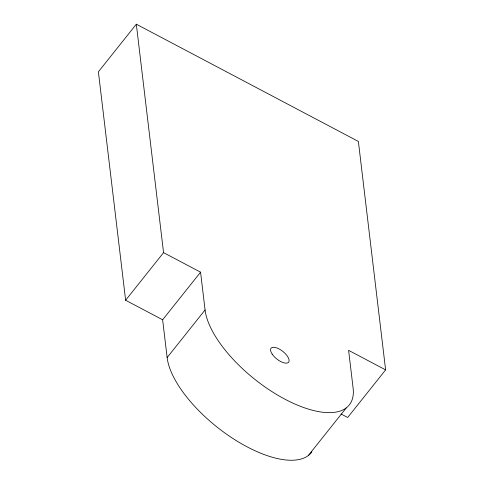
<?xml version="1.0" encoding="UTF-8"?>
<svg xmlns="http://www.w3.org/2000/svg" width="484" height="484" viewBox="0 0 484 484"><rect width="100%" height="100%" fill="white"/><g stroke="black" fill="none" stroke-linecap="round" stroke-linejoin="round"><path stroke-width="0.73" d="M341.075 414.001L347.681 417.492L385.615 369.879L358.378 141.443L136.319 24.2L98.385 71.814L125.622 300.249L162.636 319.785L167.137 357.561A89.77 38.811 38.5 0 0 232.592 438.286A89.77 38.811 38.5 0 0 311.835 451.977M125.622 300.249L163.556 252.636L136.319 24.2M162.636 319.785L200.57 272.177L163.556 252.636M167.137 357.561L205.071 309.954L200.57 272.177M308.254 455.607L346.187 407.994M385.615 369.879L348.607 350.337L353.108 388.114A89.77 38.811 38.5 0 1 285.082 399.27A89.77 38.811 38.5 0 1 205.071 309.954M272.189 354.125A11.223 4.852 38.5 0 0 288.216 362.583A11.223 4.852 38.5 0 0 279.08 348.934A11.223 4.852 38.5 0 0 272.189 354.125"/></g></svg>
